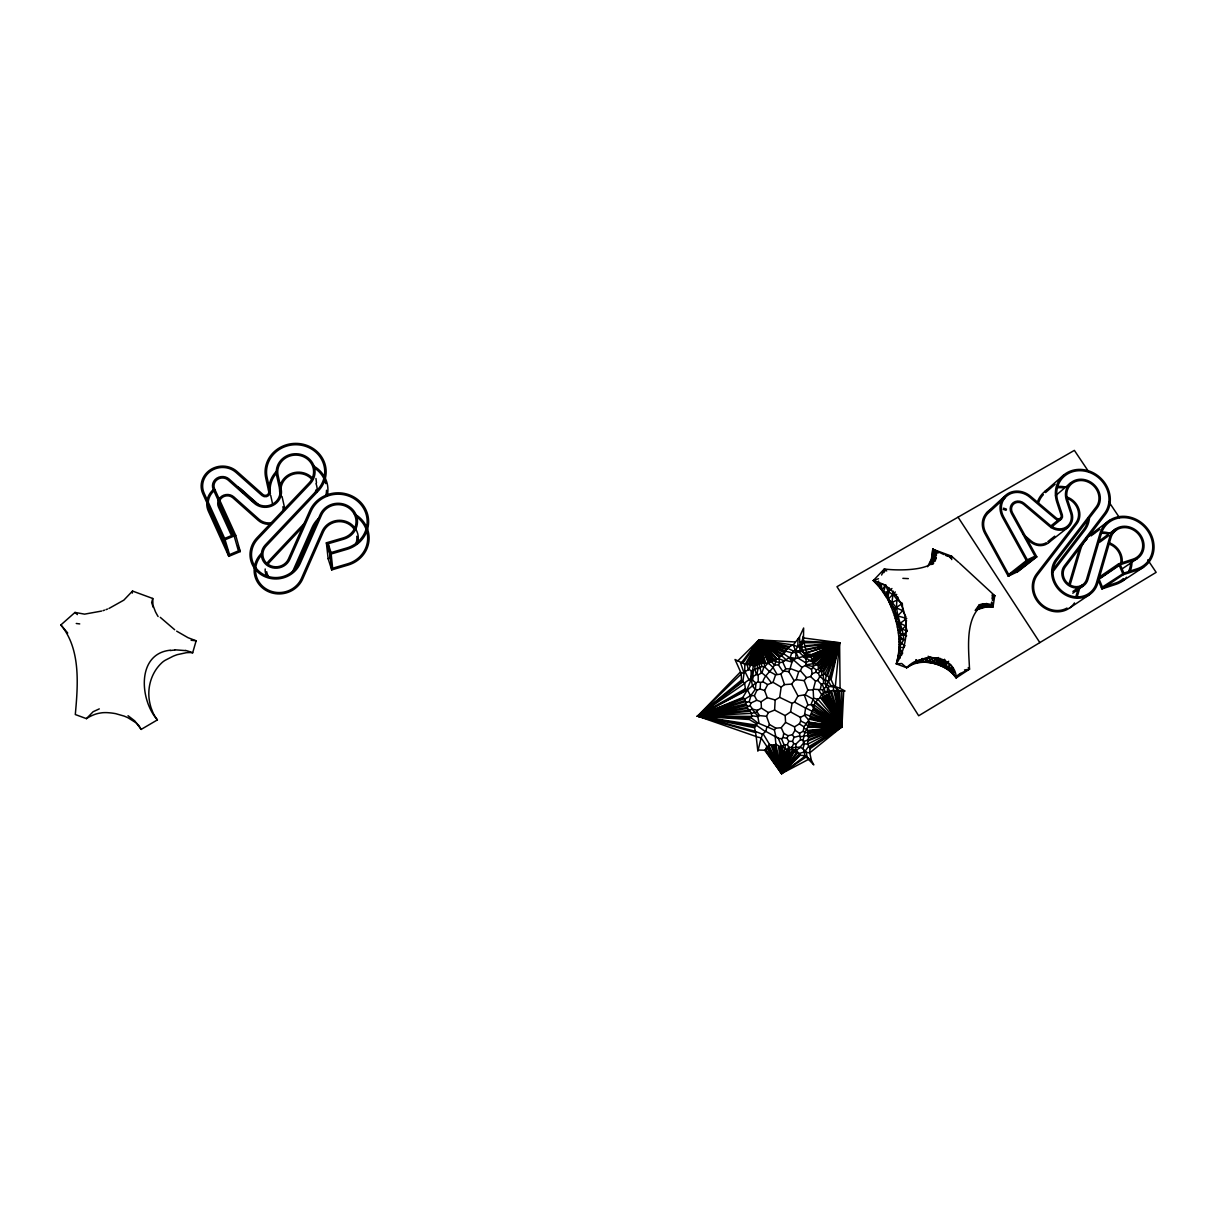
<?xml version="1.0" encoding="UTF-8"?>
<svg xmlns="http://www.w3.org/2000/svg" width="1217" height="1217" viewBox="0 0 1217 1217"><rect width="100%" height="100%" fill="white"/><g stroke="black" fill="none" stroke-linecap="round" stroke-linejoin="round"><path stroke-width="1.5" d="M840.065 688.366L835.318 686.571L839.624 642.743L805.852 650.076L803.463 640.112L803.631 628.002L799.478 636.978L793.256 644.995L800.086 647.581L802.109 650.03L806.004 650.015L806.46 652.905L839.624 642.743L840.065 688.366L845.039 691.013L843.685 691.332L839.608 690.784L834.832 687.179L829.066 686.373L827.195 684.715L839.624 642.743L803.722 637.967M792.541 748.257L789.179 750.767C788.981 755.225 796.861 748.759 799.082 753.506L800.375 755.194L805.061 755.818L813.793 764.9L811.404 760.351L809.731 752.836L810.05 748.698L841.951 726.808L813.762 709.663L814.021 704.78L817.824 699.243L819.893 698.162C820.228 694.877 827.362 688.548 828.564 693.933L841.951 726.808L809.731 752.836L806.232 752.395L802.946 748.82C799.706 745.519 794.26 748.47 791.902 747.284L793.712 743.557L792.526 741.32L794.016 737.35L792.419 734.733L795.005 730.246L794.518 726.838L785.604 722.396L785.148 715.581L774.605 710.089L768.368 712.584L766.543 716.296L769.448 724.48L775.868 728.207L781.223 727.69L785.604 722.396M976.262 609.915L986.378 606.857L986.394 604.636L982.758 603.86L979.259 604.788L975.152 610.447M755.012 732.451L697.554 716.128L744.667 683.513L741.472 680.136L741.259 673.518L744.743 671.845L744.819 664.406L742.887 663.265L735.022 659.508L741.427 673.807L697.554 716.128L756.183 736.513L757.856 751.193L761.127 737.928L756.183 736.711L755.377 731.311L697.554 716.128L740.134 672.256M781.223 727.69L783.733 733.334L783.018 737.502L781.573 738.704L778.363 738.354L765.858 731.417L762.527 734.216L755.468 731.463L754.449 727.736L697.554 716.128L746.645 690.404L745.382 688.776L744.561 682.904L751.056 678.249L751.193 670.734L748.957 669.411L744.743 671.845M808.347 759.469L781.542 773.601L781.983 749.444L780.599 747.01L775.898 744.18L775.138 736.331M803.174 636.293C801.957 641.648 800.862 647.718 803.205 652.434L806.46 652.905M778.256 738.232L781.36 745.717L782.744 746.477L781.542 773.601L805.852 757.157M751.056 678.249L753.384 665.942L758.358 664.36L758.921 639.883L795.188 641.967M795.005 730.246L799.463 733.288L800.223 736.817L807.632 735.524L807.905 731.174L806.658 729.302L809.488 722.746L808.484 719.719L804.483 715.292L800.406 717.33L790.578 711.915L785.148 715.581M835.318 686.571L834.025 686.129L831.074 679.603L839.624 642.743L811.054 656.191L805.152 656.191L803.19 651.901L795.766 650.38L797.804 645.892L798.017 639.077M808.484 719.719L810.279 718.441L810.248 715.383L813.549 708.111L811.146 704.217L813.58 698.208L813.184 689.796L815.496 681.109L810.568 676.561L806.521 677.641L804.194 680.638L807.829 690.085L805.137 694.724L797.972 695.941L794.549 702.087L792.054 703.35L779.686 697.356L775.168 699.988L767.288 697.676L761.112 701.783L756.791 700.277L750.798 703.046L750.174 705.769L752.745 709.252L757.506 710.302L761.416 708.111L768.368 712.584M805.152 756.137L781.542 773.601L781.983 749.444M752.988 670.08L754.646 669.335L758.921 639.883L793.256 644.995M750.174 705.769L747.634 706.362L745.565 703.852L746.66 702.163L749.2 701.692L750.798 703.046M810.05 748.698L809.716 747.497L841.951 726.808L843.685 691.332M984.264 603.738C964.32 616.061 968.732 648.813 969.508 669.137L956.227 677.915C945.807 663.402 921.817 656.693 906.635 667.722L896.351 663.889C902.603 642.378 897.538 619.164 887.817 599.494L889.231 588.07M953.976 674.598L952.941 668.011L950.355 664.649L929.56 656.921M774.605 710.089L775.168 699.988M839.608 690.784L841.951 726.808L807.692 744.104L804.331 743.861L804.072 741.457L841.951 726.808L841.768 691.332M756.791 700.277L754.434 695.637L756.944 690.145L760.123 689.035L760.519 682.585L762.846 681.672C765.265 672.971 776.218 668.559 775.99 658.869L758.921 639.883L737.806 660.877M931.674 564.536L932.77 549.202L951.527 556.154L958.722 562.497M810.568 676.561L812.104 673.807L811.526 669.32L813.321 666.642L805.973 664.984L806.186 657.18L803.22 656.541L795.659 658.519L796.101 652.327L791.765 652.799L785.68 651.156L758.921 639.883L741.381 662.793M756.974 664.862L758.921 639.883L789.635 646.607L793.165 644.736L796.344 652.616L798.93 651.46M804.483 715.292L805.624 708.142L807.921 704.826L814.021 704.78L841.951 726.808L808.94 746.584L807.692 744.104M789.179 750.767L785.011 748.288L785.284 745.123L787.384 744.5L788.814 741.351L787.08 738.384L783.018 737.502M756.944 690.145L755.422 689.126L755.97 682.935L758.221 681.718L760.519 682.585M758.799 750.037L764.595 750.204L781.542 773.601L783.505 750.965L782.364 749.809M751.528 677.732L752.791 676.804L753.429 669.974M783.505 750.965L784.524 750.935L784.767 748.349L782.744 746.477M825.598 692.199C827.377 700.779 828.914 689.552 833.341 690.495L833.66 687.225M132.303 593.105L132.516 591.051L152.749 598.475L152.931 605.138L155.441 611.755A163.367 154.3 -4.8 0 0 157.358 615.285L158.104 616.532M756.274 664.908L758.921 639.883L788.707 647.338L789.635 646.607M761.127 737.928L766.832 746.417L765.356 749.915L781.542 773.601L783.915 751.178M825.278 680.379L826.297 675.541L824.152 673.899L823.133 675.055L823.757 679.436L825.278 680.379L826.024 686.997L822.616 689.841L813.808 689.248M942.034 666.475L944.575 659.462L947.891 669.502L950.355 664.649L945.579 668.194L944.833 666.292C938.185 661.196 929.453 662.261 922.288 658.61L920.052 662.291L916.158 659.873M800.086 647.581L799.63 651.81L802.429 650.015M755.97 682.935L752.623 680.288L753.049 676.53L756.822 674.264L758.145 668.27L761.766 666.566L764.595 666.901L768.535 662.231L771.654 661.972L774.59 665.136M812.104 673.807L815.801 672.256L816.303 669.943L818.417 669.167L818.189 665.653C816.866 662.702 811.663 665.167 813.215 660.968L812.439 659.188L810.066 660.664L806.293 658.169M992.053 598.962L992.463 595.539L994.745 595.676L993.042 606.827L986.378 606.857M765.904 749.292L781.542 773.601L784.356 751.072M827.149 691.53L827.59 688.183L826.328 686.905L827.195 684.715M788.844 750.6L787.049 752.152L786.456 749.535M897.857 597.106C893.08 611.771 903.12 625.477 903.805 639.731L899.089 647.474L902.695 653.057M742.811 681.961L744.18 672.408M779.686 697.356L781.177 687.118L784.478 684.623L791.659 684.091L794.123 680.714L788.753 671.647C791.522 666.901 790.715 660.572 795.659 658.519M927.552 566.726L931.401 559.135L932.77 549.202L943.92 554.556M906.482 620.351L905.661 625.964L907.182 631.167L903.699 634.559L898.739 635.943L903.805 639.731L898.937 638.895L901.265 643.306L905.113 645.755M933.256 663.493L932.328 658.321L928.023 662.565L926.38 660.77L927.582 657.728M764.915 731.265L756.426 725.286L757.598 722.837L774.392 729.957L775.777 736.361L778.363 738.354M893.324 591.173L891.407 607.389L896.26 607.861L902.695 610.63L905.935 616.913M766.832 746.417L781.542 773.601L784.524 750.935M748.957 669.411L758.921 639.883L787.308 648.798L788.707 647.338M790.578 711.915L792.054 703.35M807.586 744.119L807.89 739.951M746.645 690.404L752 677.534M766.847 746.782L781.542 773.601L786.197 751.421M753.932 665.623L758.921 639.883L786.578 649.467L787.308 648.798M979.077 606.127A36.677 33.559 46.6 0 1 984.37 605.747L993.042 606.827L991.642 602.385L990.805 606.614L989.147 604.879L986.394 604.636L984.127 607.177L982.758 603.86L979.579 608.546L977.753 607.633L977.373 609.428M792.663 751.802L792.982 750.22L796.694 750.052L799.965 747.588M940.102 658.367L943.221 667.022L944.833 666.292L949.503 667.874L949.017 670.232L952.941 668.011L951.131 671.845L954.143 671.419L953.048 673.655M820.38 689.111L821.384 684.456L817.626 680.455L815.496 681.109M765.858 731.417L766.74 727.523M763.333 734.17L769.418 744.256L768.277 746.219L781.542 773.601L786.578 751.908M741.472 680.136L697.554 716.128L751.102 717.741C751.497 713.542 757.217 718.365 759.423 715.596L766.543 716.296M906.756 618.479L898.146 616.061L893.491 612.881L896.26 607.861L892.228 602.354L887.817 599.494L880.302 588.07L881.275 584.008L884.181 584.601M792.419 748.242L792.982 750.22M921.391 662.215L922.288 658.61L924.053 662.215L926.38 660.77L926.7 662.428M759.423 715.596L757.111 711.93L757.506 710.302M774.636 664.984L778.469 664.954C781.497 662.215 776.02 656.982 781.786 655.948L785.68 651.156M831.302 686.145L828.062 680.972M768.901 745.397L781.542 773.601L787.049 752.152M795.477 749.642L796.207 746.842M753.384 665.942L752.365 665.227L758.921 639.883L784.767 651.871M828.792 681.185L830.237 678.888L839.624 642.743L804.011 641.268M950.918 558.436L951.527 556.154L945.518 555.317L951.466 557.006L951.724 559.592M754.449 727.736L756.426 725.286M802.946 748.82L804.331 743.861M799.478 636.978L800.223 647.794L802.049 647.155M128.044 715.702L134.768 720.89L141.157 729.409L157.404 719.901L156.156 718.243A70.388 66.798 -19.3 0 1 153.129 713.116L150.999 707.579A72.396 68.776 -19.6 0 1 149.615 701.95C146.907 688.122 151.136 672.925 161.45 663.143A18.012 16.977 -20.2 0 1 165.345 660.192L173.27 656.161A85.768 81.493 -24.1 0 1 177.226 654.67L186.414 652.692A57.473 54.415 -22.4 0 1 190.171 652.555L192.682 652.768L196.135 640.781L188.026 637.693L176.663 631.151M895.24 618.464L902.695 610.63L902.314 603.465L897.34 599.981L893.476 594.885L888.227 591.675L885.641 584.905L883.512 592.314L888.227 591.675L891.939 588.511M750.813 665.182L758.921 639.883L784.174 652.738M930.184 657.621L919.109 660.253L906.635 667.722L901.736 663.524L896.351 663.889L899.743 649.619L900.671 636.461A67.376 63.132 42.6 0 0 899.606 626.223L899.074 623.652A74.496 69.886 42.4 0 0 891.483 603.541L882.842 590.777L873.289 580.555L884.363 568.932C895.697 570.849 947.921 572.188 932.77 549.202L938.505 552.868M1075.767 596.984L1078.247 588.556M1076.999 597.471L1079.89 587.628M1068.754 584.86L1079.479 548.593A28.234 25.192 44.8 0 1 1080.559 545.657M1070.002 585.331L1080.711 549.08A26.88 23.99 44.8 0 1 1087.085 538.933M803.905 735.844L804.848 732.68L803.266 731.234L799.463 733.288M769.418 744.256L771.061 745.002L781.542 773.601L787.855 752.091M807.845 739.997L808.605 737.502L807.632 735.524M946.735 668.833L947.313 666.946M988.6 606.674L989.147 604.879L989.695 606.629M794.123 680.714L796.222 679.634L798.702 671.708L800.421 670.78L801.957 667.403L805.973 664.984M771.061 745.002L772.536 745.276L781.542 773.601L788.951 752.182M804.072 741.457L802.84 740.377L804.194 736.148M795.446 658.26L790.198 657.606L791.765 652.799M944.392 667.601L946.263 663.341L948.697 661.242M803.266 731.234L803.935 726.838L799.356 723.902L794.518 726.838M886.417 597.03L888.227 591.675L884.987 594.657M761.173 738.171L762.527 734.216M767.288 697.676L764.595 690.511L767.699 684.608L773.023 682.326L775.609 674.872L780.888 674.051L785.817 668.802L790.213 668.863M787.08 738.384L788.008 735.722L792.419 734.733M787.749 749.2L788.586 746.842L787.384 744.5M756.822 674.264L758.176 674.811L761.872 672.879L763.865 667.266M772.536 745.276L773.829 745.139L781.542 773.601L789.057 752.349M808.605 737.502L841.951 726.808L823.27 698.741L823.863 697.189L841.951 726.808L808.164 740.879M795.522 749.672L781.542 773.601L775.001 744.637L775.853 744.059L781.542 773.601L800.375 755.194M830.116 678.98L827.53 675.541L839.624 642.743L804.011 642.774M778.576 746.249L781.542 773.601L789.407 752.684M749.2 701.692L751.056 695.242L744.895 699.075L742.766 697.493L747.071 690.343L755.62 683.087M744.819 664.406L749.155 664.512L758.921 639.883L782.927 654.35M826.297 675.541L839.624 642.743L804.878 645.74M779.61 746.797L781.542 773.601L789.879 752.73M771.654 661.972L773.054 660.603L779.656 662.763M813.321 666.642L813.352 663.645L805.913 664.817M929.332 662.748L930.047 661.044L928.191 656.206M752.745 709.252L749.261 709.937L747.466 708.461L747.634 706.362M808.468 736.498L841.951 726.808L824.73 697.584L822.616 689.841M748.409 664.467L758.921 639.883L782.212 655.05M785.847 651.156L786.578 649.467M292.004 572.964L312.054 527.478A29.664 28.113 -2.1 0 1 319.523 517.453M294.62 570.514L313.362 527.98A28.265 26.774 -2.1 0 1 317.956 520.906M781.36 745.717L780.599 747.01L781.542 773.601L792.343 749.885M881.625 575.033L884.363 568.932L886.721 570.971M799.691 754.814L781.542 773.601L791.309 752.334M992.418 600.696L994.745 595.676L959.635 563.258M799.356 723.902L800.664 721.057L800.406 717.33M824.883 674.005L839.624 642.743L804.924 646.729M761.766 666.566L761.507 663.417L762.39 662.702L768.901 663.554L769.448 662.383M985.268 606.994L986.394 604.636L987.489 606.735L989.147 604.879M805.152 656.191L806.186 657.18M817.626 680.455L819.665 676.804L818.448 673.305L821.201 669.669L820.775 667.89L818.813 668.148M782.805 746.538L783.854 744.408L781.573 738.704M768.094 727.203L769.448 724.48M896.351 663.889C913.921 636.567 909.084 589.682 873.289 580.555L878.507 578.714M746.432 664.482L758.921 639.883L780.675 656.267M804.833 655.78L806.019 652.479M799.25 754.175L781.542 773.601L792.678 751.771M830.116 691.545L828.168 688.122L829.066 686.373M935.858 664.178L938.292 659.812M797.728 752.836L781.542 773.601L793.149 751.893M878.613 581.133L876.97 584.16L880.302 588.07M824.152 673.899L823.711 671.814L839.624 642.743L805.76 649.376M792.176 652.692L794.975 649.969L798.641 658.306M803.935 726.838L808.347 720.799M745.245 664.315L758.921 639.883L779.854 656.8M132.516 591.051L123.845 600.133L108.982 608.454M775.99 658.869L778.697 658.884M944.575 659.462L940.619 661.303L938.383 665.014M819.665 676.804L821.977 674.614L821.581 672.043L823.148 671.145L839.624 642.743L806.293 652.677M788.525 749.687L789.787 747.542L791.902 747.284M773.054 660.603L774.012 659.553L778.561 659.142M779.823 662.596L782.79 662.139L789.133 657.56L794.169 660.131M887.817 599.494L895.316 591.964M822.403 671.054L839.624 642.743L811.663 654.594L806.141 653.681M925.392 662.307L926.38 660.77M883.755 572.72L885.504 570.043M821.201 669.669L839.624 642.743L811.724 654.913L811.054 656.191M751.056 695.242L755.422 689.126M757.111 711.93L751.467 713.375L749.261 709.937M742.887 663.265L758.921 639.883L779.291 657.53M805.365 750.95L808.514 746.417M781.542 773.601L796.8 751.969M885.641 584.905L881.929 590.108L881.275 584.008L876.97 584.16L873.289 580.555M821.14 668.529L839.624 642.743L811.039 656.13M152.749 598.475L151.653 602.582L153.236 607.359M101.65 611.056L84.582 614.144L75.013 612.425L60.85 624.96C80.991 649.072 77.949 685.08 75.302 714.546L86.422 718.638L93.131 711.717L99.292 708.887M820.775 667.89L839.624 642.743L815.253 656.024L806.05 657.484M905.463 619.423L900.321 623.195L897.37 627.09L907.182 631.167M819.893 698.162L821.992 698.299L823.088 696.854L818.706 690.069M1052.492 570.164L1083.754 529.38A26.668 23.868 42.3 0 0 1088.196 518.016M1052.553 572.294L1084.803 530.216A28.006 25.055 42.3 0 0 1089.458 518.29M820.03 667.737L839.624 642.743L815.39 656.374L812.439 659.188M825.172 696.535L826.708 695.455M804.65 732.254L806.749 729.698M930.625 662.961L930.047 661.044L931.948 663.204L935.812 658.808L938.505 657.53M890.236 604.727L892.228 602.354L897.34 599.981M774.392 729.957L775.868 728.207M894.389 615.68L898.146 616.061L896.031 621.294L905.661 625.964L898.389 632.962L906.635 635.806M742.035 681.277L697.554 716.128L751.467 713.375M742.857 681.824L697.554 716.128L749.581 718.289M799.828 747.512L803.433 743.313L803.357 741.092M823.863 697.189L824.73 696.185M818.676 666.718L839.624 642.743L814.203 657.743M818.189 665.653L839.624 642.743L812.697 659.234L809.64 656.191M930.655 657.393C942.141 658.914 949.23 669.837 956.227 677.915L960.35 673.518L969.508 669.137L968.215 667.585M305.315 522.245L268.851 560.915A14.33 13.554 -8 0 0 266.675 563.958M303.216 526.459L269.915 561.813A12.9 12.2 -8 0 0 267.664 565.16M950.097 671.023L952.941 668.011L949.503 667.874M906.635 667.722L907.669 666.673A35.171 32.585 48.6 0 1 914.302 661.82L926.609 657.697M796.07 746.842L795.72 744.226L800.512 739.617L800.223 736.817M816.774 664.604L839.624 642.743L813.215 660.968M940.832 665.973L946.263 663.341M770.635 661.865L771.989 661.166M816.713 664.086L839.624 642.743L813.123 661.683M986.546 512.874L1004.36 496.475M1005.379 497.403L987.535 513.772A17.859 16.156 41.5 0 0 985.816 532.681L1009.334 575.671L1027.985 561.007L1003.675 516.829A18.392 16.566 41.3 0 1 1007.341 495.623A18.392 16.566 41.3 0 1 1029.628 497.099L1055.58 519.02A4.594 4.123 42.3 0 0 1062.365 514.913L1058.06 501.921A27.459 24.462 42 0 1 1086.477 471.511A27.459 24.462 42 0 1 1104.367 513.559L1064.251 565.981A13.95 12.535 45 0 0 1069.408 586.016A13.95 12.535 45 0 0 1087.876 579.672L1101.294 533.776A27.687 24.583 44.5 0 1 1143.63 526.109A27.687 24.583 44.5 0 1 1137.241 568.735L1122.682 573.481M758.358 664.36L761.507 663.417M821.384 684.456L823.529 683.3L823.437 679.71L820.532 676.652M816.348 663.706L839.624 642.743L813.199 663.615M1044.703 491.592L1064.084 474.721M1045.555 492.596L1055.124 484.29M1055.474 495.775L1070.93 482.632M1050.301 526.368L1060.007 518.488M1050.925 527.6L1060.783 519.629M878.659 586.107L881.275 584.008M1047.822 541.626L1054.728 536.149M1048.719 542.615L1068.374 527.098M1008.68 574.5L1027.331 559.805L1034.998 556.199L1016.165 570.971L1010.186 573.785M991.034 509.467A19.213 17.373 41.5 0 0 984.705 533.198L1008.208 576.204L1026.829 561.554L1036.823 556.854L1012.498 512.753A7.819 7.043 41.3 0 1 1014.05 503.732A7.819 7.043 41.3 0 1 1023.527 504.355L1049.51 526.337A15.182 13.6 42.3 0 0 1066.685 528.33A15.182 13.6 42.3 0 0 1071.903 512.783L1067.598 499.807A16.932 15.076 42 0 1 1085.108 481.034A16.932 15.076 42 0 1 1096.121 506.987L1055.945 559.303A24.659 22.134 45 0 0 1065.027 594.748A24.659 22.134 45 0 0 1097.643 583.491L1110.984 537.564A17.068 15.167 44.5 0 1 1137.089 532.803A17.068 15.167 44.5 0 1 1133.149 559.105L1118.59 563.821L1098.723 577.436M800.482 642.515L801.912 641.405M1036.823 556.854L1017.929 571.61L1008.208 576.204M1088.743 535.967L1109.508 520.328M1090.995 535.952L1099.772 529.365M1097.719 542.082L1115.715 528.832M1099.985 542.082L1108.93 535.51M1111.973 533.289L1116.537 529.943M797.804 645.892L802.003 644.021M902.314 603.465L892.472 610.113M1072.907 591.447L1082.248 584.997M1072.77 593.211L1083.039 586.138M1126.546 577.238A28.234 25.192 44.8 0 1 1116.08 584.297L1101.902 588.937L1097.947 579.535L1119.123 565.084L1133.681 560.352A18.453 16.384 44.5 0 0 1137.956 531.935A18.453 16.384 44.5 0 0 1109.721 537.077L1096.38 582.989A23.26 20.887 45 0 1 1065.605 593.607A23.26 20.887 45 0 1 1057.025 560.17L1097.202 507.839A18.301 16.308 42 0 0 1085.29 479.787A18.301 16.308 42 0 0 1066.351 500.081L1070.656 513.057A13.798 12.353 42.3 0 1 1065.925 527.189A13.798 12.353 42.3 0 1 1050.301 525.379L1024.318 503.412A9.204 8.291 41.3 0 0 1013.183 502.667A9.204 8.291 41.3 0 0 1011.342 513.285L1035.667 557.401L1016.803 572.142L1016.165 570.971M1099.118 579.155L1120.325 564.688L1123.884 573.085L1101.385 587.705L1102.556 587.324L1099.118 579.155L1097.947 579.535M1121.815 569.069L1137.378 558.573M1069.043 608.394L1089.504 594.687M955.558 676.743L960.35 673.518M1101.902 588.937L1123.215 574.743L1137.789 569.982A29.071 25.816 44.5 0 0 1144.482 525.227A29.071 25.816 44.5 0 0 1100.016 533.289L1086.598 579.17A12.566 11.272 45 0 1 1069.986 584.89A12.566 11.272 45 0 1 1065.347 566.848L1105.432 514.411A28.828 25.679 42 0 0 1086.659 470.264A28.828 25.679 42 0 0 1056.812 502.21L1061.118 515.202A3.225 2.89 42.3 0 1 1056.356 518.077L1030.419 496.14A19.776 17.814 41.3 0 0 1006.474 494.558A19.776 17.814 41.3 0 0 1002.534 517.362L1026.829 561.554M1121.755 581.543L1143.615 567.168M767.486 746.736L768.277 746.219M952.105 672.742L954.143 671.419M833.341 690.495L836.688 690.617L836.627 688.335M899.074 644.614L901.265 643.306L899.028 641.755M745.382 688.776L697.554 716.128L754.875 726.184M746.143 689.948L697.554 716.128L755.97 725.089M805.532 662.793L809.868 660.512L812.986 662.307M754.646 669.335L758.145 668.27M827.666 691.728L829.218 690.937M751.208 680.79L752.623 680.288M773.829 745.139L775.001 744.637M213.112 489.766A20.491 19.107 -7.4 0 0 208.32 511.125L228.796 556.367L240.281 551.575L235.733 535.343L214.603 488.869A8.352 7.774 -6.8 0 1 228.111 480.061L254.17 503.23A16.125 15.076 -4.9 0 0 273.156 505.359A16.125 15.076 -4.9 0 0 281.142 489.006L278.1 475.36A17.936 16.764 -2.3 0 1 300.325 455.645A17.936 16.764 -2.3 0 1 309.057 482.951L256.817 537.944A26.135 24.659 -7.3 0 0 262.096 575.291A26.135 24.659 -7.3 0 0 300.203 563.486L321.471 515.156A17.966 16.977 -1.5 0 1 351.378 510.197A17.966 16.977 -1.5 0 1 343.331 537.868L326.369 542.812L328.149 558.74L331.709 569.921L348.168 565.053A29.664 28.113 -2.1 0 0 368.918 541.246A29.664 28.113 -2.1 0 0 354.223 513.802M233.786 534.643L238.395 550.89L229.557 554.587L224.673 538.431L233.786 534.643L213.234 489.417A9.827 9.143 -6.8 0 1 229.146 479.057L255.19 502.225A14.665 13.706 -4.9 0 0 272.441 504.157A14.665 13.706 -4.9 0 0 279.712 489.295L276.67 475.634A19.396 18.133 -2.3 0 1 300.69 454.337A19.396 18.133 -2.3 0 1 310.137 483.864L257.913 538.872A24.644 23.26 -7.3 0 0 262.887 574.105A24.644 23.26 -7.3 0 0 298.834 562.969L320.132 514.639A19.426 18.361 -1.5 0 1 352.458 509.284A19.426 18.361 -1.5 0 1 343.757 539.192L328.194 543.74L331.283 563.927M228.796 556.367L223.882 540.272L235.733 535.343M813.564 666.018L816.85 664.665M742.766 697.493L697.554 716.128L749.368 719.521L756.639 723.902M803.737 656.815L805.456 656.13M742.826 698.33L697.554 716.128L751.421 716.402M764.595 750.204L765.356 749.915M106.046 609.611L107.522 609.048M743.617 698.893L697.554 716.128L749.246 711.306M103.11 610.63L104.571 610.128M744.895 699.075L744.91 700.536L697.554 716.128L749.033 710.287M1104.184 586.792L1115.563 583.065A26.88 23.99 44.8 0 0 1123.397 578.577M942.217 664.665L939.63 665.486L939.144 663.873L937.136 664.573L935.812 658.808M746.66 702.163L745.641 701.616L697.554 716.128L747.466 708.461M836.688 690.617L839.137 691.286M799.082 753.506L804.026 752.045L805.03 755.787M328.149 558.74L330.887 557.934M356.49 516.799A28.265 26.774 -2.1 0 1 367.26 542.752A28.265 26.774 -2.1 0 1 347.743 563.76L332.652 568.217L331.024 552.579L346.602 548.015A29.147 27.535 -1.5 0 0 359.623 503.169A29.147 27.535 -1.5 0 0 311.141 511.155L289.768 559.455A14.787 13.95 -7.3 0 1 268.212 566.118A14.787 13.95 -7.3 0 1 265.215 544.988L317.378 489.888A29.102 27.185 -2.3 0 0 303.17 445.62A29.102 27.185 -2.3 0 0 267.132 477.566L270.159 491.242A4.883 4.564 -4.9 0 1 261.99 495.547L235.961 472.424A19.67 18.285 -6.8 0 0 211.21 470.827A19.67 18.285 -6.8 0 0 204.152 493.128L224.673 538.431M331.709 569.921L330.05 554.328L347.028 549.339A30.608 28.919 -1.5 0 0 360.688 502.241A30.608 28.919 -1.5 0 0 309.803 510.638L288.414 558.938A13.311 12.566 -7.3 0 1 269.003 564.916A13.311 12.566 -7.3 0 1 266.31 545.916L318.458 490.786A30.547 28.554 -2.3 0 0 303.535 444.327A30.547 28.554 -2.3 0 0 265.702 477.855L268.729 491.531A3.423 3.195 -4.9 0 1 263.009 494.543L236.98 471.42A21.145 19.655 -6.8 0 0 210.374 469.716A21.145 19.655 -6.8 0 0 202.783 493.691L223.882 540.272M896.731 624.184L900.321 623.195M807.875 735.616L841.951 726.808L838.361 691.515M794.016 737.35L799.31 735.981M745.565 703.852L697.554 716.128L747.162 707.473M901.797 654.913L898.192 655.826L900.124 657.956M940.619 661.303L934.565 663.813L933.545 661.561M745.519 704.856L697.554 716.128L746.219 705.693M802.003 643.626L804.118 643.184M897.918 630.01L901.508 629.28M808.088 733.653L841.951 726.808L837.555 691.271M804.3 752.273L805.776 751.984M807.829 732.817L841.951 726.808L835.82 691.134M964.503 669.974L969.508 669.137M831.394 685.749L834.025 686.129M170.213 650.228C136.289 653.742 139.742 700.231 157.404 719.901M949.503 556.458L951.527 556.154L949.488 557.34L951.511 557.858M893.476 594.885L896.746 594.459M801.912 647.155L805.122 646.729M807.905 731.174L841.951 726.808L834.877 691.165M807.616 730.459L841.951 726.808L833.873 690.769M927.917 657.499L934.489 657.758A27.2 15.897 -0.1 0 1 938.55 658.336C947.784 660.192 956.334 668.011 956.227 677.915M751.193 670.734L752.395 670.658M821.992 698.299L823.27 698.741M807.829 690.085L813.184 689.796M804.848 732.68L807.54 732.558M174.776 649.802L185.395 650.593M807.997 727.386L841.951 726.808L831.591 691.271M986.166 603.48L989.801 604.24L993.042 606.827M899.089 647.474L904.246 647.429M751.513 695.668L754.434 695.637M788.814 741.351L792.526 741.32M808.24 726.382L841.951 726.808L830.237 691.423M802.383 640.081L803.463 640.112M902.862 578.349L908.338 578.623M196.135 640.781L191.13 640.264M808.879 724.678L841.951 726.808L828.96 693.72M889.049 602.111L892.228 602.354M809.183 723.948L841.951 726.808L828.001 695.424M805.365 655.218L810.978 655.826M784.083 671.099L788.753 671.647M76.26 623.484L79.729 623.91M809.488 722.746L841.951 726.808L827.545 695.698M796.222 679.634L804.194 680.638M809.503 722.244L841.951 726.808L826.906 695.546M805.137 714.364L841.951 726.808L825.963 696.383M751.528 665.03L752.365 665.227M809.518 719.186L841.951 726.808L825.278 696.55M813.58 698.208L817.824 699.243L841.951 726.808L810.279 718.441M992.038 594.976L994.745 595.676M898.572 653.073L901.919 654.001M785.011 660.116L791.415 661.881M805.061 755.818L811.404 760.351M810.568 717.574L841.951 726.808L822.859 698.771M813.549 708.111L841.951 726.808L821.049 698.406M929.773 563.182L932.891 564.14M805.776 724.754L808.027 725.469M800.512 739.617L802.84 740.377M793.712 743.557L795.72 744.226M760.123 689.035L764.595 690.511M826.693 675.252L827.53 675.541M804.224 728.39L806.658 729.302M790.472 668.635L798.702 671.708M821.977 674.614L823.133 675.055M815.801 672.256L818.448 673.305M192.682 652.768L189.761 651.688A169.209 110.853 -64 0 0 185.471 650.41M823.529 683.3L825.111 683.924M811.237 714.501L841.951 726.808L816.242 702.179M778.926 658.716L783.854 660.709M811.709 713.436L841.951 726.808L815.375 702.833L812.865 698.938M788.038 648.509L793.195 650.882M800.664 721.057L805.776 723.461M805.897 708.035L841.951 726.808L814.021 707.442M783.854 744.408L785.284 745.123M807.495 722.35L809.031 723.172M794.549 702.087L805.624 708.142M805.137 694.724L812.743 698.969M769.6 671.525L775.609 674.872M783.733 733.334L788.008 735.722M805.456 665.79L811.526 669.32M788.586 746.842L789.787 747.542M773.023 682.326L781.177 687.118M813.428 709.907L841.951 726.808M762.846 681.672L767.699 684.608M798.2 658.154L805.669 662.778M936.831 553.644L932.815 551.103L936.481 554.937M749.155 664.512L750.752 665.562M930.366 561.874L933.089 563.699M783.885 653.848L789.255 657.606M174.7 629.752L160.279 617.354M936.436 555.652L932.694 552.868L936.162 558.207L935.173 560.809L931.401 559.135L933.698 563.243M825.293 683.695L826.936 684.928M825.826 680.014L827.53 681.307M813.352 667.707L816.303 669.943M751.102 717.741L757.598 722.837M77.386 614.6L75.013 612.425M761.872 672.879L765.645 676.013M1022.721 533.837L1031.134 540.957A13.402 12.048 42.6 0 0 1046.331 542.706M1025.094 537.427L1030.358 541.884A14.741 13.265 42.6 0 0 1051.366 539.329M830.237 678.888L831.074 679.603M781.786 655.948L785.543 659.234M916.158 660.207L918.744 662.474M898.861 650.304L902.421 653.423M803.22 656.541L805.973 658.96M794.123 660.466L801.957 667.403M258.795 504.857L241.453 489.432A20.491 19.107 -7.4 0 0 237.437 486.678M240.449 490.405L243.613 493.204M251.493 500.217L253.075 501.617M820.517 671.084L821.581 672.043M932.77 549.202L936.816 552.883M768.901 663.554L772.978 667.342L776.872 674.127M749.642 679.801L751.132 681.201M931.811 557.645L935.173 560.809L932.176 556.123L936.162 558.207L932.465 554.526M798.519 651.521L803.965 656.724M769.54 671.647L764.656 666.84L764.215 663.098M60.85 624.96L67.726 633.023M776.568 658.427L758.921 639.883L758.997 664.284M754.616 712.417L758.191 716.25M776.172 658.534L758.921 639.883L760.184 663.417M800.421 670.78L806.521 677.641M930.899 560.535L933.272 563.258M808.94 746.584L809.716 747.497M765.965 675.831L771.228 682.524M752.547 709.587L754.738 712.371M774.012 659.553L758.921 639.883L760.747 663.219M752.73 686.282L755.012 689.263M773.54 659.812L758.921 639.883L761.325 663.326M915.732 660.283L917.512 662.702M789.133 657.56L791.78 661.409M744.91 700.536L745.641 701.616M778.469 664.954L782.942 671.601M1089.048 472.272L1074.368 450.381L836.977 586.7L918.683 715.763L1156.15 572.355L1147.768 559.835M1108.961 501.982L1119.457 517.621M958.068 517.179L1039.835 642.591M772.521 660.77L758.921 639.883L762.39 662.702M771.304 661.242L758.921 639.883L762.968 662.565M818.417 669.167L819.589 671.343M978.468 608.972L977.753 607.633L980.324 606.781L981.845 607.755L982.758 603.86L982.986 607.45M791.659 684.091L797.972 695.941M747.618 690.237L750.265 695.226M979.259 604.788L980.719 608.135M770.057 662.018L758.921 639.883L763.591 662.717M744.941 671.449L749.307 680.425M141.157 729.409L139.057 725.849A53.259 49.806 -27.8 0 0 136.228 722.898L127.937 717.726A74.267 69.445 -29.4 0 0 124.088 716.083L115.706 713.664A78.481 73.431 -29.8 0 0 111.356 712.995A88.613 82.908 -30.5 0 0 106.913 712.63A41.363 38.701 -27.2 0 0 102.365 712.736L99.429 713.177A32.448 30.349 -26.6 0 0 95.23 714.257L93.876 714.775A42.945 40.222 -27.2 0 0 90.028 716.509A49.821 46.702 -27.6 0 0 86.422 718.638M782.79 662.139L785.817 668.802M232.553 534.582L219.76 506.409A8.108 7.561 -7.4 0 1 232.858 497.829L258.141 520.344A15.638 14.665 -5.4 0 0 270.782 524.192M237.695 545.901L240.281 551.575M230.88 534.354L218.436 506.957A9.538 8.884 -7.4 0 1 233.847 496.871L259.13 519.355A14.224 13.326 -5.4 0 0 271.741 522.671M228.309 551.818L209.643 510.577A19.061 17.768 -7.4 0 1 215.272 489.721M768.535 662.231L758.921 639.883L764.9 662.839M1118.59 563.821L1123.215 574.743M768.094 662.413L758.921 639.883L765.599 662.869M822.327 684.41L824 688.822M804.376 695.257L807.921 704.826M824.137 688.761L825.324 692.169M740.484 662.702L743.937 672.742M780.888 674.051L784.478 684.623M328.194 543.74L331.024 552.579M326.369 542.812L330.05 554.328M751.269 713.618L751.908 716.083M754.936 669.183L756.35 674.568M759.895 667.479L761.264 673.001M282.055 496.521L284.276 506.485A15.638 14.665 -5.4 0 1 284.595 509.817M280.671 496.795L279.94 493.478A18.818 17.631 -2.8 0 1 290.376 473.869A18.818 17.631 -2.8 0 1 313.088 478.753M270.691 495.365L272.517 503.671M751.452 680.699L752.593 686.418M747.253 664.817L748.272 669.852M806.232 752.395L806.993 756.35M757.841 716.539L758.891 722.563M759.195 664.33L759.682 667.555M922.288 658.61L922.729 662.2M315.964 478.494L316.481 482.951M807.769 757.446L807.86 758.647M991.642 602.385L991.916 606.69M761.112 701.783L761.416 708.111M803.95 750.235L804.026 752.045M796.694 750.052L796.739 751.969M757.324 664.954L757.385 668.163M758.176 674.811L758.221 681.718M269.444 577.695A12.9 12.2 -8 0 1 266.69 571.686M312.83 465.563A29.619 27.763 -2.8 0 1 327.236 495.638M268.987 493.965A29.619 27.763 -2.8 0 1 276.761 470.933M267.39 577.36A14.33 13.554 -8 0 1 265.2 568.978M326.521 490.253A28.219 26.439 -2.8 0 1 325.867 495.365M270.387 493.752A28.219 26.439 -2.8 0 1 276.624 473.078M313.697 467.587A28.219 26.439 -2.8 0 1 325.776 483.621M356.794 536.286A17.434 16.506 -2.1 0 1 355.973 543.375M354.832 530.293A17.434 16.506 -2.1 0 0 338.63 521.652A17.434 16.506 -2.1 0 0 323.387 531.859L302.774 578.851A25.329 23.96 -8 0 1 265.838 590.367A25.329 23.96 -8 0 1 260.712 554.085M315.751 490.055A17.403 16.308 -2.8 0 1 315.538 492.155M281.325 493.204A17.403 16.308 -2.8 0 1 290.985 475.056A17.403 16.308 -2.8 0 1 311.993 479.574M357.311 543.801A18.833 17.844 -2.1 0 0 346.115 521.424A18.833 17.844 -2.1 0 0 322.079 531.357L301.466 578.349A23.899 22.606 -8 0 1 266.614 589.195A23.899 22.606 -8 0 1 261.777 554.967M315.994 483.59A18.818 17.631 -2.8 0 1 316.937 492.353M282.876 506.759A14.224 13.326 -5.4 0 1 283.181 509.801M170.152 650.547A154.62 100.144 -64.6 0 1 174.716 650.076M984.142 604.271A141.476 42.108 -74.5 0 1 986.074 603.86M1086.188 537.944A28.234 25.192 44.8 0 1 1094.509 533.213M1100.746 532.072A28.234 25.192 44.8 0 1 1110.832 533.442M1131.977 562.421A28.234 25.192 44.8 0 1 1129.954 571.747M1037.508 501.815A28.006 25.055 42.3 0 1 1047.305 489.782M1056.675 486.587A28.006 25.055 42.3 0 1 1066.716 487.241M1003.386 508.158A19.213 17.373 41.5 0 1 1006.505 509.193M1108.535 543.816A16.582 14.787 44.8 0 1 1120.401 564.566M1074.489 602.917A23.929 21.587 45.3 0 1 1042.513 606.629A23.929 21.587 45.3 0 1 1036.519 573.968L1075.767 522.991A16.445 14.71 42.3 0 0 1067.05 498.316M1108.809 542.63A17.92 15.988 44.8 0 1 1122.059 563.091M1066.99 608.059A22.575 20.354 45.3 0 1 1039.668 602.324A22.575 20.354 45.3 0 1 1037.569 574.82L1076.802 523.827A17.783 15.912 42.3 0 0 1067.385 497.16M1100.959 533.335A26.88 23.99 44.8 0 1 1107.348 533.791M1130.699 562.239A26.88 23.99 44.8 0 1 1128.767 571.123M1038.725 502.332A26.668 23.868 42.3 0 1 1043.395 494.604M1056.98 487.834A26.668 23.868 42.3 0 1 1063.415 487.85M1003.204 509.391A17.859 16.156 41.5 0 1 1006.109 510.349"/></g></svg>
